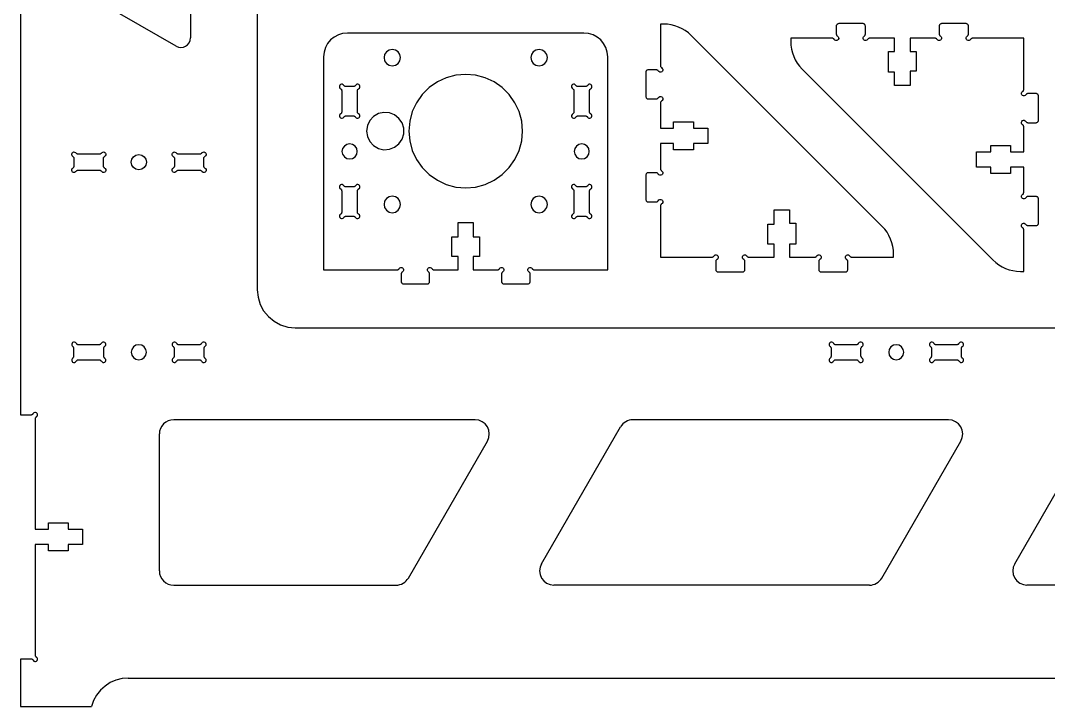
# Model space of a CAD drawing. Header units: inches. Extents: x 205 to 904, y 195 to 663.
# Drawn here: x 209.8 to 427, y 195.4 to 340.3 of the extents above; entities that cross this region are included whole.
import ezdxf

# ---------------------------------------------------------------- set-up
doc = ezdxf.new("R2010")
doc.units = ezdxf.units.IN
doc.header["$MEASUREMENT"] = 0
doc.layers.add('Capa 1', color=7, linetype='Continuous')

msp = doc.modelspace()

# ---------------------------------------------------------------- linework, layer by layer
at = {"layer": 'Capa 1', "color": 7, "lineweight": 25, "true_color": 0xffffff}
for points in [[(209.83, 523.7), (209.83, 257)], [(259.82, 497.35), (259.82, 283.35)], [(245.71, 444.15), (245.71, 336.59)], [(242.68, 334.82), (223.17, 346.11)], [(345.72, 339.51), (345.02, 339.51)], [(345.02, 339.51), (345.02, 330.76)], [(351.51, 337.11), (350.91, 337.64), (350.27, 338.14), (349.57, 338.53), (348.86, 338.88), (348.09, 339.16), (347.31, 339.34), (346.53, 339.48), (345.72, 339.51)], [(382.69, 339.62), (382.59, 339.58), (382.48, 339.58), (382.41, 339.51), (382.31, 339.44), (382.27, 339.37), (382.2, 339.3), (382.16, 339.2), (382.16, 339.09)], [(382.16, 339.09), (382.16, 337.43)], [(387.81, 339.62), (382.69, 339.62)], [(388.34, 339.09), (388.3, 339.2), (388.3, 339.3), (388.23, 339.37), (388.16, 339.44), (388.09, 339.51), (388.02, 339.58), (387.91, 339.58), (387.81, 339.62)], [(388.34, 337.43), (388.34, 339.09)], [(404.42, 339.62), (404.35, 339.58), (404.25, 339.58), (404.14, 339.51), (404.07, 339.44), (404, 339.37), (403.97, 339.3), (403.93, 339.2), (403.93, 339.09)], [(403.93, 339.09), (403.93, 337.43)], [(409.57, 339.62), (404.42, 339.62)], [(410.07, 339.09), (410.07, 339.2), (410.03, 339.3), (410, 339.37), (409.93, 339.44), (409.86, 339.51), (409.75, 339.58), (409.68, 339.58), (409.57, 339.62)], [(410.07, 337.43), (410.07, 339.09)], [(278.87, 337.61), (277.88, 337.5), (276.97, 337.22), (276.08, 336.76), (275.34, 336.16), (274.71, 335.39), (274.25, 334.54), (273.97, 333.59), (273.86, 332.6)], [(328.86, 337.61), (278.87, 337.61)], [(333.87, 332.6), (333.76, 333.59), (333.48, 334.54), (333.02, 335.39), (332.42, 336.16), (331.65, 336.76), (330.8, 337.22), (329.85, 337.5), (328.86, 337.61)], [(391.87, 296.76), (351.51, 337.11)], [(382.41, 336.97), (382.59, 336.83), (382.66, 336.66), (382.69, 336.44), (382.59, 336.23), (382.45, 336.09), (382.27, 336.02), (382.06, 336.02), (381.88, 336.13), (381.74, 336.27)], [(382.16, 337.43), (382.16, 337.36), (382.2, 337.29), (382.2, 337.22), (382.23, 337.15), (382.27, 337.11), (382.31, 337.04), (382.38, 337.01), (382.41, 336.97)], [(388.76, 336.27), (388.62, 336.13), (388.44, 336.02), (388.23, 336.02), (388.06, 336.09), (387.91, 336.23), (387.81, 336.44), (387.84, 336.66), (387.91, 336.83), (388.06, 336.97)], [(388.06, 336.97), (388.13, 337.01), (388.16, 337.04), (388.23, 337.11), (388.27, 337.15), (388.3, 337.22), (388.3, 337.29), (388.34, 337.36), (388.34, 337.43)], [(404.18, 336.97), (404.32, 336.83), (404.42, 336.66), (404.42, 336.44), (404.35, 336.23), (404.21, 336.09), (404, 336.02), (403.79, 336.02), (403.61, 336.13), (403.47, 336.27)], [(403.93, 337.43), (403.93, 337.36), (403.93, 337.29), (403.97, 337.22), (404, 337.15), (404.04, 337.11), (404.07, 337.04), (404.14, 337.01), (404.18, 336.97)], [(410.53, 336.27), (410.39, 336.13), (410.21, 336.02), (410, 336.02), (409.79, 336.09), (409.65, 336.23), (409.57, 336.44), (409.57, 336.66), (409.68, 336.83), (409.82, 336.97)], [(409.82, 336.97), (409.89, 337.01), (409.93, 337.04), (409.96, 337.11), (410, 337.15), (410.03, 337.22), (410.07, 337.29), (410.07, 337.36), (410.07, 337.43)], [(242.68, 334.82), (243.17, 334.61), (243.7, 334.54), (244.23, 334.61), (244.69, 334.82), (245.11, 335.14), (245.43, 335.56), (245.64, 336.06), (245.71, 336.59)], [(381.28, 336.51), (372.53, 336.51)], [(372.53, 336.51), (372.53, 335.84)], [(372.53, 335.84), (372.57, 335.03), (372.67, 334.22), (372.89, 333.45), (373.17, 332.67), (373.49, 331.96), (373.91, 331.26), (374.4, 330.62), (374.93, 330.02)], [(381.74, 336.27), (381.71, 336.34), (381.63, 336.37), (381.6, 336.41), (381.53, 336.48), (381.49, 336.48), (381.42, 336.51), (381.35, 336.51), (381.28, 336.51)], [(389.22, 336.51), (389.15, 336.51), (389.08, 336.51), (389.01, 336.48), (388.97, 336.48), (388.9, 336.41), (388.87, 336.37), (388.8, 336.34), (388.76, 336.27)], [(394.48, 336.51), (389.22, 336.51)], [(394.48, 333.73), (394.48, 336.51)], [(403.05, 336.51), (397.76, 336.51)], [(397.76, 336.51), (397.76, 333.73)], [(403.47, 336.27), (403.44, 336.34), (403.4, 336.37), (403.33, 336.41), (403.3, 336.48), (403.22, 336.48), (403.15, 336.51), (403.12, 336.51), (403.05, 336.51)], [(410.99, 336.51), (410.92, 336.51), (410.84, 336.51), (410.77, 336.48), (410.7, 336.48), (410.67, 336.41), (410.6, 336.37), (410.56, 336.34), (410.53, 336.27)], [(421.78, 336.51), (410.99, 336.51)], [(421.78, 325.72), (421.78, 336.51)], [(273.86, 332.6), (273.86, 287.62)], [(286.63, 332.42), (286.74, 331.75), (287.13, 331.19), (287.69, 330.8), (288.36, 330.66), (289.03, 330.8), (289.6, 331.19), (289.98, 331.75), (290.12, 332.42), (289.98, 333.09), (289.6, 333.66), (289.03, 334.01), (288.36, 334.15), (287.69, 334.01), (287.13, 333.66), (286.74, 333.09), (286.63, 332.42)], [(317.61, 332.42), (317.75, 331.75), (318.13, 331.19), (318.7, 330.8), (319.37, 330.66), (320.04, 330.8), (320.6, 331.19), (320.99, 331.75), (321.13, 332.42), (320.99, 333.09), (320.6, 333.66), (320.04, 334.01), (319.37, 334.15), (318.7, 334.01), (318.13, 333.66), (317.75, 333.09), (317.61, 332.42)], [(333.87, 287.62), (333.87, 332.6)], [(393.17, 333.73), (394.48, 333.73)], [(393.17, 329.35), (393.17, 333.73)], [(397.76, 333.73), (399.06, 333.73)], [(399.06, 333.73), (399.06, 329.53)], [(345.26, 330.31), (345.4, 330.16), (345.51, 329.99), (345.51, 329.78), (345.44, 329.57), (345.3, 329.42), (345.09, 329.35), (344.88, 329.35), (344.7, 329.46), (344.56, 329.6)], [(345.02, 330.76), (345.02, 330.69), (345.02, 330.62), (345.05, 330.55), (345.09, 330.48), (345.12, 330.45), (345.16, 330.38), (345.19, 330.34), (345.26, 330.31)], [(291.89, 316.9), (292.06, 314.82), (292.59, 312.81), (293.48, 310.9), (294.68, 309.21), (296.16, 307.73), (297.89, 306.53), (299.76, 305.65), (301.8, 305.08), (303.88, 304.91), (305.96, 305.08), (307.97, 305.65), (309.88, 306.53), (311.57, 307.73), (313.05, 309.21), (314.25, 310.9), (315.14, 312.81), (315.7, 314.82), (315.88, 316.9), (315.7, 318.98), (315.14, 321.03), (314.25, 322.9), (313.05, 324.63), (311.57, 326.11), (309.88, 327.31), (307.97, 328.19), (305.96, 328.72), (303.88, 328.89), (301.8, 328.72), (299.76, 328.19), (297.89, 327.31), (296.16, 326.11), (294.68, 324.63), (293.48, 322.9), (292.59, 321.03), (292.06, 318.98), (291.89, 316.9)], [(342.44, 329.85), (342.34, 329.85), (342.23, 329.81), (342.16, 329.78), (342.09, 329.71), (342.02, 329.64), (341.98, 329.53), (341.95, 329.46), (341.95, 329.35)], [(341.95, 329.35), (341.95, 324.2)], [(344.13, 329.85), (342.44, 329.85)], [(344.56, 329.6), (344.52, 329.67), (344.49, 329.71), (344.42, 329.74), (344.38, 329.78), (344.31, 329.81), (344.24, 329.85), (344.17, 329.85), (344.13, 329.85)], [(374.93, 330.02), (415.25, 289.7)], [(394.48, 329.35), (393.17, 329.35)], [(394.48, 326.53), (394.48, 329.35)], [(399.06, 329.53), (397.76, 329.53)], [(397.76, 329.53), (397.76, 326.53)], [(278.13, 326.57), (277.99, 326.71), (277.81, 326.81), (277.6, 326.81), (277.42, 326.74), (277.28, 326.6), (277.21, 326.39), (277.21, 326.18), (277.28, 326), (277.46, 325.86)], [(277.46, 325.86), (277.5, 325.83), (277.57, 325.79), (277.6, 325.76), (277.64, 325.68), (277.67, 325.65), (277.67, 325.58), (277.71, 325.51), (277.71, 325.44)], [(278.55, 326.32), (278.52, 326.32), (278.45, 326.32), (278.38, 326.35), (278.31, 326.39), (278.27, 326.43), (278.2, 326.46), (278.17, 326.5), (278.13, 326.57)], [(280.14, 326.32), (278.55, 326.32)], [(280.56, 326.57), (280.53, 326.5), (280.49, 326.46), (280.42, 326.43), (280.39, 326.39), (280.32, 326.35), (280.28, 326.32), (280.21, 326.32), (280.14, 326.32)], [(281.23, 325.86), (281.41, 326), (281.48, 326.18), (281.48, 326.39), (281.41, 326.6), (281.27, 326.74), (281.09, 326.81), (280.88, 326.81), (280.71, 326.71), (280.56, 326.57)], [(280.99, 325.44), (281.02, 325.51), (281.02, 325.58), (281.02, 325.65), (281.06, 325.68), (281.09, 325.76), (281.16, 325.79), (281.2, 325.83), (281.23, 325.86)], [(327.17, 326.57), (327.02, 326.71), (326.85, 326.81), (326.67, 326.81), (326.46, 326.74), (326.32, 326.6), (326.25, 326.39), (326.25, 326.18), (326.35, 326), (326.5, 325.86)], [(326.5, 325.86), (326.53, 325.83), (326.6, 325.79), (326.64, 325.76), (326.67, 325.68), (326.71, 325.65), (326.71, 325.58), (326.74, 325.51), (326.74, 325.44)], [(327.62, 326.32), (327.55, 326.32), (327.48, 326.32), (327.41, 326.35), (327.34, 326.39), (327.31, 326.43), (327.24, 326.46), (327.2, 326.5), (327.17, 326.57)], [(329.18, 326.32), (327.62, 326.32)], [(329.6, 326.57), (329.57, 326.5), (329.53, 326.46), (329.49, 326.43), (329.42, 326.39), (329.35, 326.35), (329.32, 326.32), (329.25, 326.32), (329.18, 326.32)], [(330.31, 325.86), (330.45, 326), (330.52, 326.18), (330.52, 326.39), (330.45, 326.6), (330.31, 326.74), (330.13, 326.81), (329.92, 326.81), (329.74, 326.71), (329.6, 326.57)], [(330.06, 325.44), (330.06, 325.51), (330.06, 325.58), (330.09, 325.65), (330.09, 325.68), (330.13, 325.76), (330.2, 325.79), (330.24, 325.83), (330.31, 325.86)], [(397.76, 326.53), (394.48, 326.53)], [(277.71, 325.44), (277.71, 320.99)], [(280.99, 320.99), (280.99, 325.44)], [(326.74, 325.44), (326.74, 320.99)], [(330.06, 320.99), (330.06, 325.44)], [(341.95, 324.2), (341.95, 324.13), (341.98, 324.03), (342.02, 323.92), (342.09, 323.85), (342.16, 323.78), (342.23, 323.74), (342.34, 323.71), (342.44, 323.71)], [(342.44, 323.71), (344.13, 323.71)], [(344.13, 323.71), (344.17, 323.71), (344.24, 323.71), (344.31, 323.74), (344.38, 323.78), (344.42, 323.81), (344.49, 323.85), (344.52, 323.89), (344.56, 323.96)], [(344.56, 323.96), (344.7, 324.1), (344.88, 324.2), (345.09, 324.2), (345.3, 324.13), (345.44, 323.99), (345.51, 323.78), (345.51, 323.57), (345.4, 323.39), (345.26, 323.25)], [(422.24, 324.59), (422.1, 324.41), (421.89, 324.34), (421.68, 324.34), (421.5, 324.41), (421.36, 324.56), (421.29, 324.73), (421.29, 324.94), (421.36, 325.16), (421.53, 325.26)], [(421.53, 325.26), (421.57, 325.33), (421.64, 325.37), (421.68, 325.4), (421.71, 325.47), (421.75, 325.54), (421.75, 325.58), (421.78, 325.65), (421.78, 325.72)], [(422.66, 324.84), (422.59, 324.84), (422.52, 324.8), (422.49, 324.8), (422.42, 324.77), (422.35, 324.73), (422.31, 324.7), (422.27, 324.63), (422.24, 324.59)], [(424.36, 324.84), (422.66, 324.84)], [(424.85, 324.31), (424.85, 324.41), (424.82, 324.52), (424.78, 324.59), (424.71, 324.7), (424.64, 324.73), (424.53, 324.8), (424.43, 324.84), (424.36, 324.84)], [(424.85, 319.19), (424.85, 324.31)], [(345.26, 323.25), (345.19, 323.22), (345.16, 323.18), (345.12, 323.11), (345.09, 323.07), (345.05, 323), (345.02, 322.93), (345.02, 322.9), (345.02, 322.83)], [(345.02, 322.83), (345.02, 317.5)], [(277.46, 320.53), (277.28, 320.39), (277.21, 320.22), (277.21, 320.04), (277.28, 319.83), (277.42, 319.69), (277.6, 319.62), (277.81, 319.62), (277.99, 319.72), (278.13, 319.86)], [(277.71, 320.99), (277.71, 320.92), (277.67, 320.85), (277.67, 320.78), (277.64, 320.71), (277.6, 320.67), (277.57, 320.64), (277.5, 320.57), (277.46, 320.53)], [(278.13, 319.86), (278.17, 319.9), (278.2, 319.97), (278.27, 320), (278.31, 320.04), (278.38, 320.08), (278.45, 320.11), (278.52, 320.11), (278.55, 320.11)], [(278.55, 320.11), (280.14, 320.11)], [(280.14, 320.11), (280.21, 320.11), (280.28, 320.11), (280.32, 320.08), (280.39, 320.04), (280.42, 320), (280.49, 319.97), (280.53, 319.9), (280.56, 319.86)], [(280.56, 319.86), (280.71, 319.72), (280.88, 319.62), (281.09, 319.62), (281.27, 319.69), (281.41, 319.83), (281.48, 320.04), (281.48, 320.22), (281.41, 320.39), (281.23, 320.53)], [(281.23, 320.53), (281.2, 320.57), (281.16, 320.64), (281.09, 320.67), (281.06, 320.71), (281.02, 320.78), (281.02, 320.85), (281.02, 320.92), (280.99, 320.99)], [(282.93, 316.9), (283.1, 315.74), (283.6, 314.68), (284.41, 313.83), (285.43, 313.23), (286.56, 312.98), (287.76, 313.06), (288.85, 313.48), (289.77, 314.22), (290.44, 315.21), (290.79, 316.34), (290.79, 317.5), (290.44, 318.63), (289.77, 319.58), (288.85, 320.32), (287.76, 320.75), (286.56, 320.85), (285.43, 320.6), (284.41, 320), (283.6, 319.12), (283.1, 318.06), (282.93, 316.9)], [(326.5, 320.53), (326.35, 320.39), (326.25, 320.22), (326.25, 320.04), (326.32, 319.83), (326.46, 319.69), (326.67, 319.62), (326.85, 319.62), (327.02, 319.72), (327.17, 319.86)], [(326.74, 320.99), (326.74, 320.92), (326.71, 320.85), (326.71, 320.78), (326.67, 320.71), (326.64, 320.67), (326.6, 320.64), (326.53, 320.57), (326.5, 320.53)], [(327.17, 319.86), (327.2, 319.9), (327.24, 319.97), (327.31, 320), (327.34, 320.04), (327.41, 320.08), (327.48, 320.11), (327.55, 320.11), (327.62, 320.11)], [(327.62, 320.11), (329.18, 320.11)], [(329.18, 320.11), (329.25, 320.11), (329.32, 320.11), (329.35, 320.08), (329.42, 320.04), (329.49, 320), (329.53, 319.97), (329.57, 319.9), (329.6, 319.86)], [(329.6, 319.86), (329.74, 319.72), (329.92, 319.62), (330.13, 319.62), (330.31, 319.69), (330.45, 319.83), (330.52, 320.04), (330.52, 320.22), (330.45, 320.39), (330.31, 320.53)], [(330.31, 320.53), (330.24, 320.57), (330.2, 320.64), (330.13, 320.67), (330.09, 320.71), (330.09, 320.78), (330.06, 320.85), (330.06, 320.92), (330.06, 320.99)], [(345.02, 317.5), (347.8, 317.5)], [(347.8, 317.5), (347.8, 318.84)], [(347.8, 318.84), (352, 318.84)], [(352, 318.84), (352, 317.5)], [(352, 317.5), (355, 317.5)], [(355, 317.5), (355, 314.29)], [(421.53, 318.24), (421.36, 318.38), (421.29, 318.56), (421.29, 318.77), (421.36, 318.95), (421.5, 319.12), (421.68, 319.19), (421.89, 319.19), (422.1, 319.09), (422.24, 318.95)], [(421.78, 317.78), (421.78, 317.85), (421.75, 317.92), (421.75, 317.99), (421.71, 318.03), (421.68, 318.1), (421.64, 318.13), (421.57, 318.21), (421.53, 318.24)], [(421.78, 312.49), (421.78, 317.78)], [(422.24, 318.95), (422.27, 318.88), (422.31, 318.84), (422.35, 318.77), (422.42, 318.73), (422.49, 318.7), (422.52, 318.7), (422.59, 318.7), (422.66, 318.66)], [(422.66, 318.66), (424.36, 318.66)], [(424.36, 318.66), (424.43, 318.7), (424.53, 318.7), (424.64, 318.77), (424.71, 318.84), (424.78, 318.91), (424.82, 318.98), (424.85, 319.09), (424.85, 319.19)], [(277.74, 312.6), (277.88, 312), (278.24, 311.47), (278.73, 311.15), (279.36, 311.01), (279.96, 311.15), (280.49, 311.47), (280.85, 312), (280.95, 312.6), (280.85, 313.23), (280.49, 313.73), (279.96, 314.08), (279.36, 314.22), (278.73, 314.08), (278.24, 313.73), (277.88, 313.23), (277.74, 312.6)], [(326.78, 312.6), (326.92, 312), (327.27, 311.47), (327.77, 311.15), (328.4, 311.01), (329, 311.15), (329.53, 311.47), (329.88, 312), (329.99, 312.6), (329.88, 313.23), (329.53, 313.73), (329, 314.08), (328.4, 314.22), (327.77, 314.08), (327.27, 313.73), (326.92, 313.23), (326.78, 312.6)], [(347.8, 314.29), (345.02, 314.29)], [(345.02, 314.29), (345.02, 309)], [(347.8, 312.95), (347.8, 314.29)], [(352, 312.95), (347.8, 312.95)], [(355, 314.29), (352, 314.29)], [(352, 314.29), (352, 312.95)], [(414.8, 312.49), (414.8, 313.83)], [(414.8, 313.83), (418.99, 313.83)], [(418.99, 313.83), (418.99, 312.49)], [(220.87, 311.54), (220.73, 311.68), (220.63, 311.86), (220.63, 312.07), (220.7, 312.24), (220.84, 312.38), (221.05, 312.49), (221.26, 312.46), (221.44, 312.38), (221.58, 312.24)], [(220.87, 311.54), (220.94, 311.5), (220.98, 311.47), (221.02, 311.43), (221.05, 311.36), (221.09, 311.33), (221.12, 311.26), (221.12, 311.19), (221.12, 311.11)], [(221.12, 311.11), (221.12, 309.56)], [(222, 312), (221.93, 312), (221.86, 312), (221.79, 312.03), (221.76, 312.07), (221.69, 312.1), (221.65, 312.14), (221.62, 312.17), (221.58, 312.24)], [(226.45, 312), (222, 312)], [(226.91, 312.24), (226.87, 312.17), (226.8, 312.14), (226.77, 312.1), (226.73, 312.07), (226.66, 312.03), (226.59, 312), (226.52, 312), (226.45, 312)], [(226.91, 312.24), (227.05, 312.38), (227.22, 312.46), (227.4, 312.49), (227.61, 312.38), (227.75, 312.24), (227.82, 312.07), (227.82, 311.86), (227.72, 311.68), (227.58, 311.54)], [(227.33, 311.11), (227.33, 311.19), (227.33, 311.26), (227.37, 311.33), (227.4, 311.36), (227.44, 311.43), (227.47, 311.47), (227.54, 311.5), (227.58, 311.54)], [(227.33, 309.56), (227.33, 311.11)], [(233.22, 310.34), (233.36, 310.94), (233.72, 311.47), (234.21, 311.82), (234.84, 311.93), (235.44, 311.82), (235.97, 311.47), (236.33, 310.94), (236.43, 310.34), (236.33, 309.74), (235.97, 309.21), (235.44, 308.86), (234.84, 308.75), (234.21, 308.86), (233.72, 309.21), (233.36, 309.74), (233.22, 310.34)], [(242.08, 311.54), (241.93, 311.68), (241.83, 311.86), (241.83, 312.07), (241.9, 312.24), (242.04, 312.38), (242.25, 312.49), (242.43, 312.46), (242.64, 312.38), (242.75, 312.24)], [(242.08, 311.54), (242.15, 311.5), (242.18, 311.47), (242.22, 311.43), (242.25, 311.36), (242.29, 311.33), (242.32, 311.26), (242.32, 311.19), (242.32, 311.11)], [(242.32, 311.11), (242.32, 309.56)], [(243.2, 312), (243.13, 312), (243.06, 312), (242.99, 312.03), (242.96, 312.07), (242.89, 312.1), (242.85, 312.14), (242.82, 312.17), (242.75, 312.24)], [(247.65, 312), (243.2, 312)], [(248.11, 312.24), (248.07, 312.17), (248, 312.14), (247.97, 312.1), (247.9, 312.07), (247.86, 312.03), (247.79, 312), (247.72, 312), (247.65, 312)], [(248.11, 312.24), (248.21, 312.38), (248.43, 312.46), (248.6, 312.49), (248.81, 312.38), (248.96, 312.24), (249.03, 312.07), (249.03, 311.86), (248.92, 311.68), (248.78, 311.54)], [(248.53, 311.11), (248.53, 311.19), (248.53, 311.26), (248.57, 311.33), (248.6, 311.36), (248.64, 311.43), (248.67, 311.47), (248.71, 311.5), (248.78, 311.54)], [(248.53, 309.56), (248.53, 311.11)], [(411.76, 309.28), (411.76, 312.49)], [(411.76, 312.49), (414.8, 312.49)], [(418.99, 312.49), (421.78, 312.49)], [(221.58, 308.43), (221.44, 308.29), (221.26, 308.19), (221.05, 308.19), (220.84, 308.26), (220.7, 308.4), (220.63, 308.61), (220.63, 308.79), (220.73, 309), (220.87, 309.1)], [(221.12, 309.56), (221.12, 309.49), (221.12, 309.42), (221.09, 309.35), (221.05, 309.32), (221.02, 309.24), (220.98, 309.21), (220.94, 309.14), (220.87, 309.1)], [(221.58, 308.43), (221.62, 308.5), (221.65, 308.54), (221.69, 308.57), (221.76, 308.61), (221.79, 308.65), (221.86, 308.68), (221.93, 308.68), (222, 308.68)], [(222, 308.68), (226.45, 308.68)], [(226.45, 308.68), (226.52, 308.68), (226.59, 308.68), (226.66, 308.65), (226.73, 308.61), (226.77, 308.57), (226.8, 308.54), (226.87, 308.5), (226.91, 308.43)], [(227.58, 309.1), (227.72, 309), (227.82, 308.79), (227.82, 308.61), (227.75, 308.4), (227.61, 308.26), (227.4, 308.19), (227.22, 308.19), (227.05, 308.29), (226.91, 308.43)], [(227.58, 309.1), (227.54, 309.14), (227.47, 309.21), (227.44, 309.24), (227.4, 309.32), (227.37, 309.35), (227.33, 309.42), (227.33, 309.49), (227.33, 309.56)], [(242.75, 308.43), (242.64, 308.29), (242.43, 308.19), (242.25, 308.19), (242.04, 308.26), (241.9, 308.4), (241.83, 308.61), (241.83, 308.79), (241.93, 309), (242.08, 309.1)], [(242.32, 309.56), (242.32, 309.49), (242.32, 309.42), (242.29, 309.35), (242.25, 309.32), (242.22, 309.24), (242.18, 309.21), (242.15, 309.14), (242.08, 309.1)], [(242.75, 308.43), (242.82, 308.5), (242.85, 308.54), (242.89, 308.57), (242.96, 308.61), (242.99, 308.65), (243.06, 308.68), (243.13, 308.68), (243.2, 308.68)], [(243.2, 308.68), (247.65, 308.68)], [(247.65, 308.68), (247.72, 308.68), (247.79, 308.68), (247.86, 308.65), (247.9, 308.61), (247.97, 308.57), (248, 308.54), (248.07, 308.5), (248.11, 308.43)], [(248.78, 309.1), (248.92, 309), (249.03, 308.79), (249.03, 308.61), (248.96, 308.4), (248.81, 308.26), (248.6, 308.19), (248.43, 308.19), (248.21, 308.29), (248.11, 308.43)], [(248.78, 309.1), (248.71, 309.14), (248.67, 309.21), (248.64, 309.24), (248.6, 309.32), (248.57, 309.35), (248.53, 309.42), (248.53, 309.49), (248.53, 309.56)], [(345.26, 308.54), (345.4, 308.4), (345.51, 308.22), (345.51, 308.01), (345.44, 307.83), (345.3, 307.69), (345.09, 307.59), (344.88, 307.62), (344.7, 307.69), (344.56, 307.83)], [(345.02, 309), (345.02, 308.93), (345.02, 308.86), (345.05, 308.79), (345.09, 308.75), (345.12, 308.68), (345.16, 308.65), (345.19, 308.57), (345.26, 308.54)], [(414.8, 309.28), (411.76, 309.28)], [(414.8, 307.94), (414.8, 309.28)], [(421.78, 309.28), (418.99, 309.28)], [(418.99, 309.28), (418.99, 307.94)], [(421.78, 303.95), (421.78, 309.28)], [(342.44, 308.12), (342.34, 308.08), (342.23, 308.08), (342.16, 308.01), (342.09, 307.94), (342.02, 307.87), (341.98, 307.8), (341.95, 307.69), (341.95, 307.59)], [(341.95, 307.59), (341.95, 302.47)], [(344.13, 308.12), (342.44, 308.12)], [(344.56, 307.83), (344.52, 307.9), (344.49, 307.94), (344.42, 308.01), (344.38, 308.05), (344.31, 308.08), (344.24, 308.08), (344.17, 308.12), (344.13, 308.12)], [(418.99, 307.94), (414.8, 307.94)], [(278.13, 305.36), (277.99, 305.51), (277.81, 305.61), (277.6, 305.61), (277.42, 305.54), (277.28, 305.4), (277.21, 305.19), (277.21, 305.01), (277.28, 304.8), (277.46, 304.69)], [(277.46, 304.69), (277.5, 304.66), (277.57, 304.59), (277.6, 304.55), (277.64, 304.48), (277.67, 304.45), (277.67, 304.38), (277.71, 304.31), (277.71, 304.24)], [(277.71, 304.24), (277.71, 299.79)], [(278.55, 305.12), (278.52, 305.12), (278.45, 305.12), (278.38, 305.15), (278.31, 305.19), (278.27, 305.22), (278.2, 305.26), (278.17, 305.29), (278.13, 305.36)], [(280.14, 305.12), (278.55, 305.12)], [(280.56, 305.36), (280.53, 305.29), (280.49, 305.26), (280.42, 305.22), (280.39, 305.19), (280.32, 305.15), (280.28, 305.12), (280.21, 305.12), (280.14, 305.12)], [(281.23, 304.69), (281.41, 304.8), (281.48, 305.01), (281.48, 305.19), (281.41, 305.4), (281.27, 305.54), (281.09, 305.61), (280.88, 305.61), (280.71, 305.51), (280.56, 305.36)], [(280.99, 304.24), (281.02, 304.31), (281.02, 304.38), (281.02, 304.45), (281.06, 304.48), (281.09, 304.55), (281.16, 304.59), (281.2, 304.66), (281.23, 304.69)], [(280.99, 299.79), (280.99, 304.24)], [(327.17, 305.36), (327.02, 305.51), (326.85, 305.61), (326.67, 305.61), (326.46, 305.54), (326.32, 305.4), (326.25, 305.19), (326.25, 305.01), (326.35, 304.8), (326.5, 304.69)], [(326.5, 304.69), (326.53, 304.66), (326.6, 304.59), (326.64, 304.55), (326.67, 304.48), (326.71, 304.45), (326.71, 304.38), (326.74, 304.31), (326.74, 304.24)], [(326.74, 304.24), (326.74, 299.79)], [(327.62, 305.12), (327.55, 305.12), (327.48, 305.12), (327.41, 305.15), (327.34, 305.19), (327.31, 305.22), (327.24, 305.26), (327.2, 305.29), (327.17, 305.36)], [(329.18, 305.12), (327.62, 305.12)], [(329.6, 305.36), (329.57, 305.29), (329.53, 305.26), (329.49, 305.22), (329.42, 305.19), (329.35, 305.15), (329.32, 305.12), (329.25, 305.12), (329.18, 305.12)], [(330.31, 304.69), (330.45, 304.8), (330.52, 305.01), (330.52, 305.19), (330.45, 305.4), (330.31, 305.54), (330.13, 305.61), (329.92, 305.61), (329.74, 305.51), (329.6, 305.36)], [(330.06, 304.24), (330.06, 304.31), (330.06, 304.38), (330.09, 304.45), (330.09, 304.48), (330.13, 304.55), (330.2, 304.59), (330.24, 304.66), (330.31, 304.69)], [(330.06, 299.79), (330.06, 304.24)], [(286.63, 301.41), (286.74, 300.74), (287.13, 300.18), (287.69, 299.79), (288.36, 299.65), (289.03, 299.79), (289.6, 300.18), (289.98, 300.74), (290.12, 301.41), (289.98, 302.08), (289.6, 302.65), (289.03, 303.04), (288.36, 303.18), (287.69, 303.04), (287.13, 302.65), (286.74, 302.08), (286.63, 301.41)], [(317.61, 301.41), (317.75, 300.74), (318.13, 300.18), (318.7, 299.79), (319.37, 299.65), (320.04, 299.79), (320.6, 300.18), (320.99, 300.74), (321.13, 301.41), (320.99, 302.08), (320.6, 302.65), (320.04, 303.04), (319.37, 303.18), (318.7, 303.04), (318.13, 302.65), (317.75, 302.08), (317.61, 301.41)], [(341.95, 302.47), (341.95, 302.37), (341.98, 302.26), (342.02, 302.19), (342.09, 302.08), (342.16, 302.05), (342.23, 301.98), (342.34, 301.94), (342.44, 301.94)], [(342.44, 301.94), (344.13, 301.94)], [(344.13, 301.94), (344.17, 301.94), (344.24, 301.98), (344.31, 301.98), (344.38, 302.01), (344.42, 302.05), (344.49, 302.08), (344.52, 302.15), (344.56, 302.19)], [(344.56, 302.19), (344.7, 302.37), (344.88, 302.44), (345.09, 302.47), (345.3, 302.37), (345.44, 302.22), (345.51, 302.05), (345.51, 301.84), (345.4, 301.62), (345.26, 301.52)], [(422.24, 302.82), (422.1, 302.68), (421.89, 302.58), (421.68, 302.58), (421.5, 302.65), (421.36, 302.79), (421.29, 303), (421.29, 303.21), (421.36, 303.39), (421.53, 303.53)], [(421.53, 303.53), (421.57, 303.57), (421.64, 303.6), (421.68, 303.67), (421.71, 303.71), (421.75, 303.78), (421.75, 303.85), (421.78, 303.92), (421.78, 303.95)], [(422.66, 303.07), (422.59, 303.07), (422.52, 303.07), (422.49, 303.04), (422.42, 303), (422.35, 302.97), (422.31, 302.93), (422.27, 302.89), (422.24, 302.82)], [(424.36, 303.07), (422.66, 303.07)], [(424.85, 302.58), (424.85, 302.68), (424.82, 302.75), (424.78, 302.86), (424.71, 302.93), (424.64, 303), (424.53, 303.04), (424.43, 303.07), (424.36, 303.07)], [(424.85, 297.43), (424.85, 302.58)], [(277.71, 299.79), (277.71, 299.72), (277.67, 299.65), (277.67, 299.58), (277.64, 299.54), (277.6, 299.47), (277.57, 299.44), (277.5, 299.37), (277.46, 299.33)], [(281.23, 299.33), (281.2, 299.37), (281.16, 299.44), (281.09, 299.47), (281.06, 299.54), (281.02, 299.58), (281.02, 299.65), (281.02, 299.72), (280.99, 299.79)], [(326.74, 299.79), (326.74, 299.72), (326.71, 299.65), (326.71, 299.58), (326.67, 299.54), (326.64, 299.47), (326.6, 299.44), (326.53, 299.37), (326.5, 299.33)], [(330.31, 299.33), (330.24, 299.37), (330.2, 299.44), (330.13, 299.47), (330.09, 299.54), (330.09, 299.58), (330.06, 299.65), (330.06, 299.72), (330.06, 299.79)], [(345.26, 301.52), (345.19, 301.48), (345.16, 301.41), (345.12, 301.38), (345.09, 301.31), (345.05, 301.27), (345.02, 301.2), (345.02, 301.13), (345.02, 301.06)], [(345.02, 301.06), (345.02, 290.27)], [(369.01, 297.25), (369.01, 300.25)], [(369.01, 300.25), (372.29, 300.25)], [(372.29, 300.25), (372.29, 297.43)], [(277.46, 299.33), (277.28, 299.23), (277.21, 299.01), (277.21, 298.84), (277.28, 298.63), (277.42, 298.49), (277.6, 298.41), (277.81, 298.41), (277.99, 298.52), (278.13, 298.66)], [(278.13, 298.66), (278.17, 298.73), (278.2, 298.77), (278.27, 298.8), (278.31, 298.84), (278.38, 298.87), (278.45, 298.91), (278.52, 298.91), (278.55, 298.91)], [(278.55, 298.91), (280.14, 298.91)], [(280.14, 298.91), (280.21, 298.91), (280.28, 298.91), (280.32, 298.87), (280.39, 298.84), (280.42, 298.8), (280.49, 298.77), (280.53, 298.73), (280.56, 298.66)], [(280.56, 298.66), (280.71, 298.52), (280.88, 298.41), (281.09, 298.41), (281.27, 298.49), (281.41, 298.63), (281.48, 298.84), (281.48, 299.01), (281.41, 299.23), (281.23, 299.33)], [(302.26, 294.6), (302.26, 297.6)], [(302.26, 297.6), (305.47, 297.6)], [(305.47, 297.6), (305.47, 294.6)], [(326.5, 299.33), (326.35, 299.23), (326.25, 299.01), (326.25, 298.84), (326.32, 298.63), (326.46, 298.49), (326.67, 298.41), (326.85, 298.41), (327.02, 298.52), (327.17, 298.66)], [(327.17, 298.66), (327.2, 298.73), (327.24, 298.77), (327.31, 298.8), (327.34, 298.84), (327.41, 298.87), (327.48, 298.91), (327.55, 298.91), (327.62, 298.91)], [(327.62, 298.91), (329.18, 298.91)], [(329.18, 298.91), (329.25, 298.91), (329.32, 298.91), (329.35, 298.87), (329.42, 298.84), (329.49, 298.8), (329.53, 298.77), (329.57, 298.73), (329.6, 298.66)], [(329.6, 298.66), (329.74, 298.52), (329.92, 298.41), (330.13, 298.41), (330.31, 298.49), (330.45, 298.63), (330.52, 298.84), (330.52, 299.01), (330.45, 299.23), (330.31, 299.33)], [(367.7, 293.05), (367.7, 297.25)], [(367.7, 297.25), (369.01, 297.25)], [(372.29, 297.43), (373.63, 297.43)], [(373.63, 297.43), (373.63, 293.05)], [(394.26, 290.97), (394.23, 291.75), (394.09, 292.56), (393.91, 293.33), (393.63, 294.11), (393.28, 294.82), (392.89, 295.52), (392.39, 296.16), (391.87, 296.76)], [(421.53, 296.47), (421.36, 296.62), (421.29, 296.79), (421.29, 297), (421.36, 297.22), (421.5, 297.36), (421.68, 297.43), (421.89, 297.43), (422.1, 297.32), (422.24, 297.18)], [(421.78, 296.05), (421.78, 296.09), (421.75, 296.16), (421.75, 296.23), (421.71, 296.3), (421.68, 296.33), (421.64, 296.4), (421.57, 296.44), (421.53, 296.47)], [(421.78, 287.27), (421.78, 296.05)], [(422.24, 297.18), (422.27, 297.11), (422.31, 297.07), (422.35, 297.04), (422.42, 297), (422.49, 296.97), (422.52, 296.93), (422.59, 296.93), (422.66, 296.93)], [(422.66, 296.93), (424.36, 296.93)], [(424.36, 296.93), (424.43, 296.93), (424.53, 296.97), (424.64, 297), (424.71, 297.07), (424.78, 297.14), (424.82, 297.25), (424.85, 297.32), (424.85, 297.43)], [(300.92, 290.41), (300.92, 294.6)], [(300.92, 294.6), (302.26, 294.6)], [(305.47, 294.6), (306.81, 294.6)], [(306.81, 294.6), (306.81, 290.41)], [(369.01, 293.05), (367.7, 293.05)], [(369.01, 290.27), (369.01, 293.05)], [(373.63, 293.05), (372.29, 293.05)], [(372.29, 293.05), (372.29, 290.27)], [(302.26, 290.41), (300.92, 290.41)], [(302.26, 287.62), (302.26, 290.41)], [(306.81, 290.41), (305.47, 290.41)], [(305.47, 290.41), (305.47, 287.62)], [(345.02, 290.27), (355.81, 290.27)], [(355.81, 290.27), (355.88, 290.27), (355.95, 290.27), (356.02, 290.3), (356.06, 290.34), (356.13, 290.37), (356.16, 290.41), (356.23, 290.44), (356.27, 290.51)], [(356.27, 290.51), (356.41, 290.65), (356.59, 290.76), (356.8, 290.76), (356.98, 290.69), (357.15, 290.55), (357.22, 290.34), (357.22, 290.12), (357.12, 289.95), (356.98, 289.81)], [(356.98, 289.81), (356.91, 289.77), (356.87, 289.74), (356.8, 289.67), (356.76, 289.63), (356.73, 289.56), (356.73, 289.49), (356.69, 289.42), (356.69, 289.35)], [(356.69, 289.35), (356.69, 287.69)], [(362.62, 289.81), (362.44, 289.95), (362.37, 290.12), (362.37, 290.34), (362.44, 290.55), (362.58, 290.69), (362.76, 290.76), (362.97, 290.76), (363.18, 290.65), (363.29, 290.51)], [(362.87, 289.35), (362.87, 289.42), (362.83, 289.49), (362.83, 289.56), (362.8, 289.63), (362.76, 289.67), (362.73, 289.74), (362.66, 289.77), (362.62, 289.81)], [(362.87, 287.69), (362.87, 289.35)], [(363.29, 290.51), (363.36, 290.44), (363.4, 290.41), (363.43, 290.37), (363.5, 290.34), (363.54, 290.3), (363.61, 290.27), (363.68, 290.27), (363.75, 290.27)], [(363.75, 290.27), (369.01, 290.27)], [(372.29, 290.27), (377.58, 290.27)], [(377.58, 290.27), (377.65, 290.27), (377.72, 290.27), (377.75, 290.3), (377.82, 290.34), (377.9, 290.37), (377.93, 290.41), (377.97, 290.44), (378, 290.51)], [(378, 290.51), (378.14, 290.65), (378.35, 290.76), (378.53, 290.76), (378.74, 290.69), (378.88, 290.55), (378.95, 290.34), (378.95, 290.12), (378.88, 289.95), (378.71, 289.81)], [(378.71, 289.81), (378.67, 289.77), (378.6, 289.74), (378.57, 289.67), (378.53, 289.63), (378.5, 289.56), (378.46, 289.49), (378.46, 289.42), (378.46, 289.35)], [(378.46, 289.35), (378.46, 287.69)], [(384.35, 289.81), (384.21, 289.95), (384.1, 290.12), (384.1, 290.34), (384.17, 290.55), (384.32, 290.69), (384.53, 290.76), (384.74, 290.76), (384.92, 290.65), (385.06, 290.51)], [(384.6, 289.35), (384.6, 289.42), (384.6, 289.49), (384.56, 289.56), (384.56, 289.63), (384.49, 289.67), (384.46, 289.74), (384.42, 289.77), (384.35, 289.81)], [(384.6, 287.69), (384.6, 289.35)], [(385.06, 290.51), (385.09, 290.44), (385.13, 290.41), (385.2, 290.37), (385.23, 290.34), (385.3, 290.3), (385.37, 290.27), (385.44, 290.27), (385.52, 290.27)], [(385.52, 290.27), (394.26, 290.27)], [(394.26, 290.27), (394.26, 290.97)], [(415.25, 289.7), (415.85, 289.14), (416.52, 288.68), (417.19, 288.25), (417.94, 287.9), (418.68, 287.62), (419.49, 287.44), (420.26, 287.3), (421.08, 287.27)], [(273.86, 287.62), (289.42, 287.62)], [(289.42, 287.62), (289.45, 287.62), (289.52, 287.62), (289.6, 287.66), (289.67, 287.69), (289.7, 287.73), (289.77, 287.76), (289.81, 287.8), (289.84, 287.87)], [(289.84, 287.87), (289.98, 288.01), (290.16, 288.11), (290.37, 288.11), (290.55, 288.04), (290.69, 287.9), (290.76, 287.69), (290.76, 287.48), (290.69, 287.3), (290.51, 287.16)], [(290.51, 287.16), (290.48, 287.13), (290.41, 287.09), (290.37, 287.06), (290.34, 286.98), (290.3, 286.95), (290.3, 286.88), (290.27, 286.81), (290.27, 286.74)], [(290.27, 286.74), (290.27, 285.12)], [(296.02, 287.16), (295.87, 287.3), (295.77, 287.48), (295.77, 287.69), (295.84, 287.9), (295.98, 288.04), (296.19, 288.11), (296.4, 288.11), (296.58, 288.01), (296.72, 287.87)], [(296.26, 286.74), (296.26, 286.81), (296.26, 286.88), (296.23, 286.95), (296.19, 286.98), (296.16, 287.06), (296.12, 287.09), (296.09, 287.13), (296.02, 287.16)], [(296.26, 285.12), (296.26, 286.74)], [(296.72, 287.87), (296.76, 287.8), (296.79, 287.76), (296.83, 287.73), (296.9, 287.69), (296.93, 287.66), (297, 287.62), (297.07, 287.62), (297.14, 287.62)], [(297.14, 287.62), (302.26, 287.62)], [(305.47, 287.62), (310.62, 287.62)], [(310.62, 287.62), (310.66, 287.62), (310.73, 287.62), (310.8, 287.66), (310.87, 287.69), (310.9, 287.73), (310.97, 287.76), (311.01, 287.8), (311.04, 287.87)], [(311.04, 287.87), (311.19, 288.01), (311.36, 288.11), (311.57, 288.11), (311.75, 288.04), (311.89, 287.9), (311.96, 287.69), (311.96, 287.48), (311.86, 287.3), (311.71, 287.16)], [(311.71, 287.16), (311.68, 287.13), (311.61, 287.09), (311.57, 287.06), (311.54, 286.98), (311.5, 286.95), (311.5, 286.88), (311.47, 286.81), (311.47, 286.74)], [(311.47, 286.74), (311.47, 285.12)], [(317.22, 287.16), (317.08, 287.3), (316.97, 287.48), (316.97, 287.69), (317.04, 287.9), (317.18, 288.04), (317.39, 288.11), (317.57, 288.11), (317.78, 288.01), (317.89, 287.87)], [(317.46, 286.74), (317.46, 286.81), (317.46, 286.88), (317.43, 286.95), (317.39, 286.98), (317.36, 287.06), (317.32, 287.09), (317.29, 287.13), (317.22, 287.16)], [(317.46, 285.12), (317.46, 286.74)], [(317.89, 287.87), (317.92, 287.8), (317.99, 287.76), (318.03, 287.73), (318.1, 287.69), (318.13, 287.66), (318.21, 287.62), (318.28, 287.62), (318.35, 287.62)], [(318.35, 287.62), (333.87, 287.62)], [(356.69, 287.69), (356.73, 287.58), (356.73, 287.48), (356.8, 287.41), (356.87, 287.34), (356.94, 287.27), (357.01, 287.2), (357.12, 287.2), (357.22, 287.16)], [(357.22, 287.16), (362.34, 287.16)], [(362.34, 287.16), (362.44, 287.2), (362.55, 287.2), (362.62, 287.27), (362.73, 287.34), (362.76, 287.41), (362.83, 287.48), (362.87, 287.58), (362.87, 287.69)], [(378.46, 287.69), (378.46, 287.58), (378.5, 287.48), (378.53, 287.41), (378.6, 287.34), (378.67, 287.27), (378.78, 287.2), (378.88, 287.2), (378.99, 287.16)], [(378.99, 287.16), (384.1, 287.16)], [(384.1, 287.16), (384.21, 287.2), (384.32, 287.2), (384.39, 287.27), (384.46, 287.34), (384.53, 287.41), (384.56, 287.48), (384.6, 287.58), (384.6, 287.69)], [(421.08, 287.27), (421.78, 287.27)], [(290.27, 285.12), (290.27, 285.01), (290.3, 284.9), (290.37, 284.83), (290.41, 284.76), (290.48, 284.69), (290.58, 284.66), (290.69, 284.62), (290.76, 284.62)], [(290.76, 284.62), (295.77, 284.62)], [(295.77, 284.62), (295.87, 284.62), (295.95, 284.66), (296.05, 284.69), (296.12, 284.76), (296.19, 284.83), (296.23, 284.9), (296.26, 285.01), (296.26, 285.12)], [(311.47, 285.12), (311.47, 285.01), (311.5, 284.9), (311.57, 284.83), (311.61, 284.76), (311.68, 284.69), (311.78, 284.66), (311.89, 284.62), (311.96, 284.62)], [(311.96, 284.62), (316.97, 284.62)], [(316.97, 284.62), (317.08, 284.62), (317.15, 284.66), (317.25, 284.69), (317.32, 284.76), (317.39, 284.83), (317.43, 284.9), (317.46, 285.01), (317.46, 285.12)], [(259.82, 283.35), (260, 281.8), (260.46, 280.28), (261.16, 278.91), (262.18, 277.71), (263.38, 276.72), (264.76, 275.98), (266.28, 275.52), (267.83, 275.34)], [(267.83, 275.34), (530.58, 275.34)], [(221.58, 272.1), (221.44, 272.24), (221.26, 272.31), (221.05, 272.31), (220.84, 272.24), (220.7, 272.1), (220.63, 271.92), (220.63, 271.71), (220.73, 271.53), (220.87, 271.39)], [(221.58, 272.1), (221.62, 272.03), (221.65, 271.99), (221.69, 271.92), (221.76, 271.89), (221.79, 271.89), (221.86, 271.85), (221.93, 271.85), (222, 271.85)], [(222, 271.85), (226.45, 271.85)], [(226.45, 271.85), (226.52, 271.85), (226.59, 271.85), (226.66, 271.89), (226.73, 271.89), (226.77, 271.92), (226.8, 271.99), (226.87, 272.03), (226.91, 272.1)], [(227.58, 271.39), (227.72, 271.53), (227.82, 271.71), (227.82, 271.92), (227.75, 272.1), (227.61, 272.24), (227.4, 272.31), (227.22, 272.31), (227.05, 272.24), (226.91, 272.1)], [(236.43, 270.19), (236.33, 270.79), (235.97, 271.32), (235.44, 271.67), (234.84, 271.78), (234.21, 271.67), (233.72, 271.32), (233.36, 270.79), (233.22, 270.19), (233.36, 269.56), (233.72, 269.06), (234.21, 268.71), (234.84, 268.57), (235.44, 268.71), (235.97, 269.06), (236.33, 269.56), (236.43, 270.19)], [(242.75, 272.1), (242.64, 272.24), (242.43, 272.31), (242.25, 272.31), (242.04, 272.24), (241.9, 272.1), (241.83, 271.92), (241.83, 271.71), (241.93, 271.53), (242.08, 271.39)], [(242.75, 272.1), (242.82, 272.03), (242.85, 271.99), (242.89, 271.92), (242.96, 271.89), (242.99, 271.89), (243.06, 271.85), (243.13, 271.85), (243.2, 271.85)], [(243.2, 271.85), (247.65, 271.85)], [(247.65, 271.85), (247.72, 271.85), (247.79, 271.85), (247.86, 271.89), (247.9, 271.89), (247.97, 271.92), (248, 271.99), (248.07, 272.03), (248.11, 272.1)], [(248.78, 271.39), (248.92, 271.53), (249.03, 271.71), (249.03, 271.92), (248.96, 272.1), (248.81, 272.24), (248.6, 272.31), (248.43, 272.31), (248.21, 272.24), (248.11, 272.1)], [(381.56, 272.1), (381.42, 272.24), (381.25, 272.31), (381.04, 272.31), (380.86, 272.24), (380.72, 272.1), (380.65, 271.92), (380.65, 271.71), (380.72, 271.53), (380.89, 271.39)], [(381.56, 272.1), (381.6, 272.03), (381.63, 271.99), (381.71, 271.92), (381.74, 271.89), (381.81, 271.89), (381.88, 271.85), (381.92, 271.85), (381.99, 271.85)], [(381.99, 271.85), (386.47, 271.85)], [(386.47, 271.85), (386.54, 271.85), (386.61, 271.85), (386.64, 271.89), (386.72, 271.89), (386.79, 271.92), (386.82, 271.99), (386.86, 272.03), (386.89, 272.1)], [(387.6, 271.39), (387.74, 271.53), (387.81, 271.71), (387.81, 271.92), (387.74, 272.1), (387.6, 272.24), (387.42, 272.31), (387.21, 272.31), (387.03, 272.24), (386.89, 272.1)], [(396.42, 270.19), (396.31, 270.79), (395.96, 271.32), (395.43, 271.67), (394.83, 271.78), (394.23, 271.67), (393.7, 271.32), (393.35, 270.79), (393.24, 270.19), (393.35, 269.56), (393.7, 269.06), (394.23, 268.71), (394.83, 268.57), (395.43, 268.71), (395.96, 269.06), (396.31, 269.56), (396.42, 270.19)], [(402.77, 272.1), (402.63, 272.24), (402.45, 272.31), (402.24, 272.31), (402.06, 272.24), (401.92, 272.1), (401.85, 271.92), (401.85, 271.71), (401.92, 271.53), (402.1, 271.39)], [(402.77, 272.1), (402.8, 272.03), (402.84, 271.99), (402.91, 271.92), (402.94, 271.89), (403.01, 271.89), (403.08, 271.85), (403.12, 271.85), (403.19, 271.85)], [(403.19, 271.85), (407.67, 271.85)], [(407.67, 271.85), (407.74, 271.85), (407.78, 271.85), (407.85, 271.89), (407.92, 271.89), (407.95, 271.92), (408.02, 271.99), (408.06, 272.03), (408.09, 272.1)], [(408.76, 271.39), (408.94, 271.53), (409.01, 271.71), (409.01, 271.92), (408.94, 272.1), (408.8, 272.24), (408.62, 272.31), (408.41, 272.31), (408.23, 272.24), (408.09, 272.1)], [(221.12, 270.97), (221.12, 271.04), (221.12, 271.11), (221.09, 271.14), (221.05, 271.22), (221.02, 271.29), (220.98, 271.32), (220.94, 271.36), (220.87, 271.39)], [(220.87, 268.96), (220.94, 268.99), (220.98, 269.06), (221.02, 269.1), (221.05, 269.13), (221.09, 269.2), (221.12, 269.28), (221.12, 269.35), (221.12, 269.42)], [(221.12, 269.42), (221.12, 270.97)], [(227.58, 271.39), (227.54, 271.36), (227.47, 271.32), (227.44, 271.29), (227.4, 271.22), (227.37, 271.14), (227.33, 271.11), (227.33, 271.04), (227.33, 270.97)], [(227.33, 270.97), (227.33, 269.42)], [(227.33, 269.42), (227.33, 269.35), (227.33, 269.28), (227.37, 269.2), (227.4, 269.13), (227.44, 269.1), (227.47, 269.06), (227.54, 268.99), (227.58, 268.96)], [(242.32, 270.97), (242.32, 271.04), (242.32, 271.11), (242.29, 271.14), (242.25, 271.22), (242.22, 271.29), (242.18, 271.32), (242.15, 271.36), (242.08, 271.39)], [(242.08, 268.96), (242.15, 268.99), (242.18, 269.06), (242.22, 269.1), (242.25, 269.13), (242.29, 269.2), (242.32, 269.28), (242.32, 269.35), (242.32, 269.42)], [(242.32, 269.42), (242.32, 270.97)], [(248.78, 271.39), (248.71, 271.36), (248.67, 271.32), (248.64, 271.29), (248.6, 271.22), (248.57, 271.14), (248.53, 271.11), (248.53, 271.04), (248.53, 270.97)], [(248.53, 270.97), (248.53, 269.42)], [(248.53, 269.42), (248.53, 269.35), (248.53, 269.28), (248.57, 269.2), (248.6, 269.13), (248.64, 269.1), (248.67, 269.06), (248.71, 268.99), (248.78, 268.96)], [(381.14, 270.97), (381.14, 271.04), (381.11, 271.11), (381.11, 271.14), (381.07, 271.22), (381.04, 271.29), (381, 271.32), (380.93, 271.36), (380.89, 271.39)], [(380.89, 268.96), (380.93, 268.99), (381, 269.06), (381.04, 269.1), (381.07, 269.13), (381.11, 269.2), (381.11, 269.28), (381.14, 269.35), (381.14, 269.42)], [(381.14, 269.42), (381.14, 270.97)], [(387.6, 271.39), (387.53, 271.36), (387.49, 271.32), (387.42, 271.29), (387.39, 271.22), (387.39, 271.14), (387.35, 271.11), (387.35, 271.04), (387.31, 270.97)], [(387.31, 270.97), (387.31, 269.42)], [(387.31, 269.42), (387.35, 269.35), (387.35, 269.28), (387.39, 269.2), (387.39, 269.13), (387.42, 269.1), (387.49, 269.06), (387.53, 268.99), (387.6, 268.96)], [(402.34, 270.97), (402.34, 271.04), (402.31, 271.11), (402.31, 271.14), (402.27, 271.22), (402.24, 271.29), (402.17, 271.32), (402.13, 271.36), (402.1, 271.39)], [(402.1, 268.96), (402.13, 268.99), (402.17, 269.06), (402.24, 269.1), (402.27, 269.13), (402.31, 269.2), (402.31, 269.28), (402.34, 269.35), (402.34, 269.42)], [(402.34, 269.42), (402.34, 270.97)], [(408.76, 271.39), (408.73, 271.36), (408.69, 271.32), (408.62, 271.29), (408.59, 271.22), (408.55, 271.14), (408.55, 271.11), (408.55, 271.04), (408.52, 270.97)], [(408.52, 270.97), (408.52, 269.42)], [(408.52, 269.42), (408.55, 269.35), (408.55, 269.28), (408.55, 269.2), (408.59, 269.13), (408.62, 269.1), (408.69, 269.06), (408.73, 268.99), (408.76, 268.96)], [(220.87, 268.96), (220.73, 268.82), (220.63, 268.64), (220.63, 268.46), (220.7, 268.25), (220.84, 268.11), (221.05, 268.04), (221.26, 268.04), (221.44, 268.15), (221.58, 268.29)], [(222, 268.53), (221.93, 268.53), (221.86, 268.5), (221.79, 268.5), (221.76, 268.46), (221.69, 268.43), (221.65, 268.39), (221.62, 268.32), (221.58, 268.29)], [(226.45, 268.53), (222, 268.53)], [(226.91, 268.29), (226.87, 268.32), (226.8, 268.39), (226.77, 268.43), (226.73, 268.46), (226.66, 268.5), (226.59, 268.5), (226.52, 268.53), (226.45, 268.53)], [(226.91, 268.29), (227.05, 268.15), (227.22, 268.04), (227.4, 268.04), (227.61, 268.11), (227.75, 268.25), (227.82, 268.46), (227.82, 268.64), (227.72, 268.82), (227.58, 268.96)], [(242.08, 268.96), (241.93, 268.82), (241.83, 268.64), (241.83, 268.46), (241.9, 268.25), (242.04, 268.11), (242.25, 268.04), (242.43, 268.04), (242.64, 268.15), (242.75, 268.29)], [(243.2, 268.53), (243.13, 268.53), (243.06, 268.5), (242.99, 268.5), (242.96, 268.46), (242.89, 268.43), (242.85, 268.39), (242.82, 268.32), (242.75, 268.29)], [(247.65, 268.53), (243.2, 268.53)], [(248.11, 268.29), (248.07, 268.32), (248, 268.39), (247.97, 268.43), (247.9, 268.46), (247.86, 268.5), (247.79, 268.5), (247.72, 268.53), (247.65, 268.53)], [(248.11, 268.29), (248.21, 268.15), (248.43, 268.04), (248.6, 268.04), (248.81, 268.11), (248.96, 268.25), (249.03, 268.46), (249.03, 268.64), (248.92, 268.82), (248.78, 268.96)], [(380.89, 268.96), (380.72, 268.82), (380.65, 268.64), (380.65, 268.46), (380.72, 268.25), (380.86, 268.11), (381.04, 268.04), (381.25, 268.04), (381.42, 268.15), (381.56, 268.29)], [(381.99, 268.53), (381.92, 268.53), (381.88, 268.5), (381.81, 268.5), (381.74, 268.46), (381.71, 268.43), (381.63, 268.39), (381.6, 268.32), (381.56, 268.29)], [(386.47, 268.53), (381.99, 268.53)], [(386.89, 268.29), (386.86, 268.32), (386.82, 268.39), (386.79, 268.43), (386.72, 268.46), (386.64, 268.5), (386.61, 268.5), (386.54, 268.53), (386.47, 268.53)], [(386.89, 268.29), (387.03, 268.15), (387.21, 268.04), (387.42, 268.04), (387.6, 268.11), (387.74, 268.25), (387.81, 268.46), (387.81, 268.64), (387.74, 268.82), (387.6, 268.96)], [(402.1, 268.96), (401.92, 268.82), (401.85, 268.64), (401.85, 268.46), (401.92, 268.25), (402.06, 268.11), (402.24, 268.04), (402.45, 268.04), (402.63, 268.15), (402.77, 268.29)], [(403.19, 268.53), (403.12, 268.53), (403.08, 268.5), (403.01, 268.5), (402.94, 268.46), (402.91, 268.43), (402.84, 268.39), (402.8, 268.32), (402.77, 268.29)], [(407.67, 268.53), (403.19, 268.53)], [(408.09, 268.29), (408.06, 268.32), (408.02, 268.39), (407.95, 268.43), (407.92, 268.46), (407.85, 268.5), (407.78, 268.5), (407.74, 268.53), (407.67, 268.53)], [(408.09, 268.29), (408.23, 268.15), (408.41, 268.04), (408.62, 268.04), (408.8, 268.11), (408.94, 268.25), (409.01, 268.46), (409.01, 268.64), (408.94, 268.82), (408.76, 268.96)], [(209.83, 257), (212.05, 257)], [(212.05, 257), (212.13, 257), (212.2, 257.03), (212.27, 257.03), (212.3, 257.07), (212.37, 257.1), (212.41, 257.14), (212.48, 257.21), (212.51, 257.25)], [(213.18, 256.58), (213.32, 256.72), (213.43, 256.89), (213.43, 257.1), (213.36, 257.28), (213.22, 257.42), (213.01, 257.49), (212.83, 257.49), (212.62, 257.42), (212.51, 257.25)], [(213.18, 256.58), (213.11, 256.54), (213.08, 256.5), (213.04, 256.43), (213.01, 256.4), (212.97, 256.33), (212.94, 256.26), (212.94, 256.22), (212.94, 256.15)], [(212.94, 256.15), (212.94, 232.8)], [(242.18, 255.94), (241.58, 255.87), (241.02, 255.69), (240.49, 255.41), (240.03, 255.06), (239.68, 254.6), (239.4, 254.07), (239.22, 253.51), (239.18, 252.94)], [(305.86, 255.94), (242.18, 255.94)], [(308.47, 251.42), (308.75, 252.17), (308.86, 252.94), (308.75, 253.72), (308.47, 254.42), (307.97, 255.06), (307.38, 255.52), (306.63, 255.83), (305.86, 255.94)], [(319.86, 225.5), (336.59, 254.42)], [(339.16, 255.94), (338.77, 255.91), (338.38, 255.83), (338.03, 255.69), (337.68, 255.52), (337.33, 255.31), (337.04, 255.06), (336.8, 254.74), (336.59, 254.42)], [(405.87, 255.94), (339.16, 255.94)], [(408.48, 251.42), (408.76, 252.17), (408.87, 252.94), (408.76, 253.72), (408.48, 254.42), (407.99, 255.06), (407.35, 255.52), (406.65, 255.83), (405.87, 255.94)], [(419.88, 225.5), (436.56, 254.42)], [(239.18, 224.01), (239.18, 252.94)], [(291.78, 222.5), (308.47, 251.42)], [(391.76, 222.5), (408.48, 251.42)], [(212.94, 232.8), (215.72, 232.8)], [(215.72, 232.8), (215.72, 234.14)], [(215.72, 234.14), (219.92, 234.14)], [(219.92, 234.14), (219.92, 232.8)], [(219.92, 232.8), (222.92, 232.8)], [(222.92, 232.8), (222.92, 229.59)], [(215.72, 229.59), (212.94, 229.59)], [(212.94, 229.59), (212.94, 206.23)], [(215.72, 228.25), (215.72, 229.59)], [(219.92, 228.25), (215.72, 228.25)], [(219.92, 229.59), (219.92, 228.25)], [(222.92, 229.59), (219.92, 229.59)], [(239.18, 224.01), (239.22, 223.41), (239.4, 222.85), (239.68, 222.32), (240.03, 221.9), (240.49, 221.51), (241.02, 221.23), (241.58, 221.05), (242.18, 221.02)], [(319.86, 225.5), (319.58, 224.79), (319.48, 224.01), (319.58, 223.24), (319.86, 222.5), (320.36, 221.9), (320.96, 221.4), (321.7, 221.12), (322.47, 221.02)], [(419.88, 225.5), (419.56, 224.79), (419.45, 224.01), (419.56, 223.24), (419.88, 222.5), (420.33, 221.9), (420.97, 221.4), (421.68, 221.12), (422.45, 221.02)], [(289.17, 221.02), (289.56, 221.02), (289.95, 221.12), (290.3, 221.23), (290.65, 221.4), (291.01, 221.62), (291.29, 221.9), (291.54, 222.18), (291.78, 222.5)], [(389.18, 221.02), (389.57, 221.02), (389.96, 221.12), (390.31, 221.23), (390.67, 221.4), (390.98, 221.62), (391.3, 221.9), (391.55, 222.18), (391.76, 222.5)], [(242.18, 221.02), (289.17, 221.02)], [(389.18, 221.02), (322.47, 221.02)], [(489.16, 221.02), (422.45, 221.02)], [(212.05, 205.35), (209.83, 205.35)], [(209.83, 205.35), (209.83, 195.37)], [(212.51, 205.11), (212.48, 205.18), (212.41, 205.21), (212.37, 205.25), (212.3, 205.28), (212.27, 205.32), (212.2, 205.35), (212.13, 205.35), (212.05, 205.35)], [(212.51, 205.11), (212.62, 204.96), (212.83, 204.86), (213.01, 204.86), (213.22, 204.93), (213.36, 205.07), (213.43, 205.28), (213.43, 205.46), (213.32, 205.67), (213.18, 205.78)], [(212.94, 206.23), (212.94, 206.16), (212.94, 206.09), (212.97, 206.02), (213.01, 205.99), (213.04, 205.92), (213.08, 205.88), (213.11, 205.81), (213.18, 205.78)], [(232.59, 201.37), (231.28, 201.26), (229.98, 200.94), (228.78, 200.41), (227.68, 199.67), (226.7, 198.79), (225.88, 197.77), (225.25, 196.6), (224.83, 195.37)], [(232.59, 201.37), (515.73, 201.37)], [(209.83, 195.37), (224.83, 195.37)]]:
    msp.add_lwpolyline(points, dxfattribs=at)

doc.saveas('drawing.dxf')
